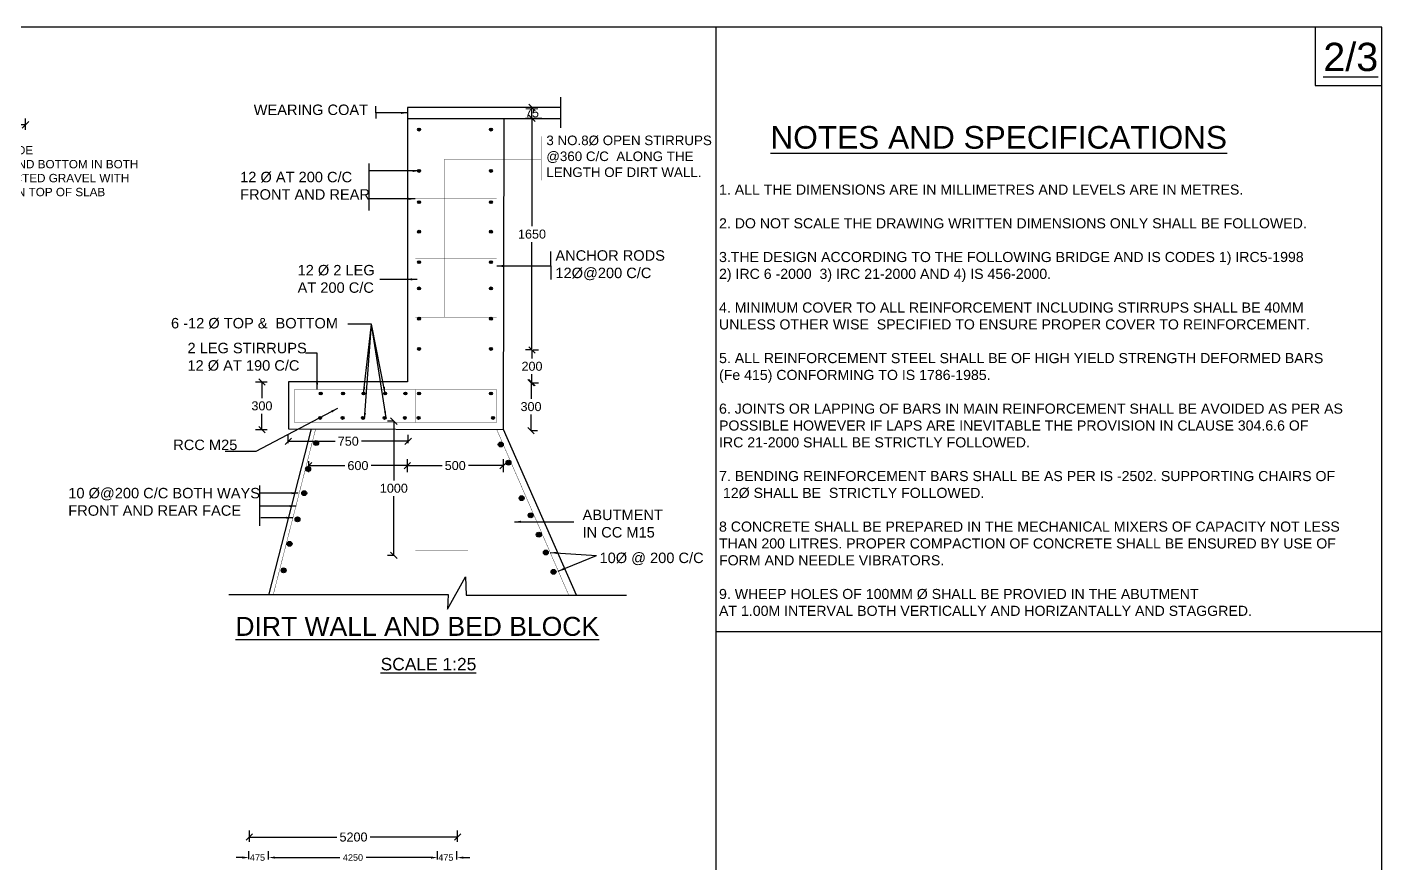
# Model space of a CAD drawing. Header units: inches. Extents: x 20242.6 to 20339.4, y 17527.6 to 17591.9.
# Drawn here: x 20301.82 to 20339.44, y 17568.67 to 17591.91 of the extents above; entities that cross this region are included whole.
import ezdxf

# ---------------------------------------------------------------- set-up
doc = ezdxf.new("R2010")
doc.units = ezdxf.units.IN
doc.header["$MEASUREMENT"] = 0
for name, color, linetype in [('DIMENSION', 255, 'Continuous'), ('DRAWING', 2, 'Continuous'), ('HATCH', 7, 'Continuous'), ('TEXT', 255, 'Continuous')]:
    doc.layers.add(name, color=color, linetype=linetype)
doc.styles.get("Standard").update_dxf_attribs({"font": 'arial.ttf'})
doc.dimstyles.get("Standard").update_dxf_attribs({"dimtxt": 0.18, "dimasz": 0.18, "dimexe": 0.18, "dimexo": 0.0625, "dimgap": 0.09, "dimtad": 0, "dimtih": 1, "dimtoh": 1, "dimdec": 4, "dimzin": 0, "dimdsep": 46, "dimtxsty": 'Standard', "dimcen": 0.09, "dimadec": 0, "dimazin": 0, "dimtfac": 1, "dimtdec": 4, "dimtofl": 0, "dimtmove": 0, "dimatfit": 3, "dimfxl": 1, "dimtolj": 1, "dimtzin": 0, "dimarcsym": 0})

# ---------------------------------------------------------------- blocks, each defined once
blk = doc.blocks.new('_Oblique')
at = {"color": 0, "linetype": 'ByBlock', "lineweight": -2}
blk.add_line((-0.5, -0.5), (0.5, 0.5), dxfattribs=at)
blk = doc.blocks.new('*D67')
at = {"layer": 'Defpoints', "color": 0, "transparency": 16777216}
for p in [(20301.78, 17589.198), (20294.101, 17588.995), (20301.78, 17588.995)]:
    blk.add_point(p, dxfattribs=at)
at = {"layer": 'DIMENSION', "color": 0, "lineweight": -2, "transparency": 16777216}
for p, q in [((20294.101, 17589.058), (20294.101, 17589.378)), ((20294.101, 17589.198), (20297.478, 17589.198)), ((20301.78, 17589.198), (20298.404, 17589.198)), ((20301.78, 17589.058), (20301.78, 17589.378))]:
    blk.add_line(p, q, dxfattribs=at)
at = {"layer": 'DIMENSION', "color": 0, "lineweight": -2, "transparency": 16777216, "xscale": 0.18, "yscale": 0.18, "zscale": 0.18, "rotation": 180}
blk.add_blockref('_Oblique', (20294.101, 17589.198), dxfattribs=at)
at = {"layer": 'DIMENSION', "color": 0, "lineweight": -2, "transparency": 16777216, "xscale": 0.18, "yscale": 0.18, "zscale": 0.18}
blk.add_blockref('_Oblique', (20301.78, 17589.198), dxfattribs=at)
at = {"layer": 'DIMENSION', "color": 0, "transparency": 16777216, "insert": (20297.941, 17589.198), "char_height": 0.25, "attachment_point": 5}
blk.add_mtext('\\A1;3500', dxfattribs=at)
blk = doc.blocks.new('*D99')
at = {"layer": 'Defpoints', "color": 0, "transparency": 16777216}
for p in [(20315.762, 17582.035), (20315.816, 17582.035), (20315.762, 17580.704)]:
    blk.add_point(p, dxfattribs=at)
at = {"layer": 'DIMENSION', "color": 0, "lineweight": -2, "transparency": 16777216}
for p, q in [((20315.816, 17582.035), (20315.816, 17581.588)), ((20315.824, 17582.035), (20315.996, 17582.035)), ((20315.816, 17580.704), (20315.816, 17581.152)), ((20315.824, 17580.704), (20315.996, 17580.704))]:
    blk.add_line(p, q, dxfattribs=at)
at = {"layer": 'DIMENSION', "color": 0, "lineweight": -2, "transparency": 16777216, "xscale": 0.18, "yscale": 0.18, "zscale": 0.18}
for p, rotation in [((20315.816, 17582.035), 90), ((20315.816, 17580.704), 270)]:
    blk.add_blockref('_Oblique', p, dxfattribs=dict(at, rotation=rotation))
at = {"layer": 'DIMENSION', "color": 0, "transparency": 16777216, "insert": (20315.816, 17581.37), "char_height": 0.25, "attachment_point": 5}
blk.add_mtext('\\A1;300', dxfattribs=at)
blk = doc.blocks.new('*D100')
at = {"layer": 'Defpoints', "color": 0, "transparency": 16777216}
for p in [(20315.816, 17582.945), (20315.843, 17582.945), (20315.816, 17582.035)]:
    blk.add_point(p, dxfattribs=at)
at = {"layer": 'DIMENSION', "color": 0, "lineweight": -2, "transparency": 16777216}
for p, q in [((20315.843, 17582.945), (20315.843, 17582.708)), ((20315.879, 17582.945), (20316.023, 17582.945)), ((20315.843, 17582.035), (20315.843, 17582.273)), ((20315.879, 17582.035), (20316.023, 17582.035))]:
    blk.add_line(p, q, dxfattribs=at)
at = {"layer": 'DIMENSION', "color": 0, "lineweight": -2, "transparency": 16777216, "xscale": 0.18, "yscale": 0.18, "zscale": 0.18}
for p, rotation in [((20315.843, 17582.945), 90), ((20315.843, 17582.035), 270)]:
    blk.add_blockref('_Oblique', p, dxfattribs=dict(at, rotation=rotation))
at = {"layer": 'DIMENSION', "color": 0, "transparency": 16777216, "insert": (20315.843, 17582.49), "char_height": 0.25, "attachment_point": 5}
blk.add_mtext('\\A1;200', dxfattribs=at)
blk = doc.blocks.new('*D101')
at = {"layer": 'Defpoints', "color": 0, "transparency": 16777216}
for p in [(20315.843, 17589.379), (20315.892, 17589.379), (20315.892, 17582.945)]:
    blk.add_point(p, dxfattribs=at)
at = {"layer": 'DIMENSION', "color": 0, "lineweight": -2, "transparency": 16777216}
for p, q in [((20315.829, 17589.379), (20315.663, 17589.379)), ((20315.843, 17589.379), (20315.843, 17586.38)), ((20315.843, 17582.945), (20315.843, 17585.944)), ((20315.829, 17582.945), (20315.663, 17582.945))]:
    blk.add_line(p, q, dxfattribs=at)
at = {"layer": 'DIMENSION', "color": 0, "lineweight": -2, "transparency": 16777216, "xscale": 0.18, "yscale": 0.18, "zscale": 0.18}
for p, rotation in [((20315.843, 17589.379), 90), ((20315.843, 17582.945), 270)]:
    blk.add_blockref('_Oblique', p, dxfattribs=dict(at, rotation=rotation))
at = {"layer": 'DIMENSION', "color": 0, "transparency": 16777216, "insert": (20315.843, 17586.162), "char_height": 0.25, "attachment_point": 5}
blk.add_mtext('\\A1;1650', dxfattribs=at)
blk = doc.blocks.new('*D102')
at = {"layer": 'Defpoints', "color": 0, "transparency": 16777216}
for p in [(20315.843, 17589.681), (20316.178, 17589.681), (20316.178, 17589.379)]:
    blk.add_point(p, dxfattribs=at)
at = {"layer": 'DIMENSION', "color": 0, "lineweight": -2, "transparency": 16777216}
for p, q in [((20316.116, 17589.681), (20315.663, 17589.681)), ((20315.843, 17589.379), (20315.843, 17589.681)), ((20316.116, 17589.379), (20315.663, 17589.379))]:
    blk.add_line(p, q, dxfattribs=at)
at = {"layer": 'DIMENSION', "color": 0, "lineweight": -2, "transparency": 16777216, "xscale": 0.18, "yscale": 0.18, "zscale": 0.18}
for p, rotation in [((20315.843, 17589.681), 90), ((20315.843, 17589.379), 270)]:
    blk.add_blockref('_Oblique', p, dxfattribs=dict(at, rotation=rotation))
at = {"layer": 'DIMENSION', "color": 0, "transparency": 16777216, "insert": (20315.843, 17589.53), "char_height": 0.25, "attachment_point": 5}
blk.add_mtext('\\A1;75', dxfattribs=at)
blk = doc.blocks.new('*D103')
at = {"layer": 'Defpoints', "color": 0, "transparency": 16777216}
for p in [(20308.549, 17582.053), (20308.344, 17580.73), (20308.549, 17580.73)]:
    blk.add_point(p, dxfattribs=at)
at = {"layer": 'DIMENSION', "color": 0, "lineweight": -2, "transparency": 16777216}
for p, q in [((20308.486, 17582.053), (20308.164, 17582.053)), ((20308.344, 17582.053), (20308.344, 17581.609)), ((20308.344, 17580.73), (20308.344, 17581.174)), ((20308.486, 17580.73), (20308.164, 17580.73))]:
    blk.add_line(p, q, dxfattribs=at)
at = {"layer": 'DIMENSION', "color": 0, "lineweight": -2, "transparency": 16777216, "xscale": 0.18, "yscale": 0.18, "zscale": 0.18}
for p, rotation in [((20308.344, 17582.053), 90), ((20308.344, 17580.73), 270)]:
    blk.add_blockref('_Oblique', p, dxfattribs=dict(at, rotation=rotation))
at = {"layer": 'DIMENSION', "color": 0, "transparency": 16777216, "insert": (20308.344, 17581.391), "char_height": 0.25, "attachment_point": 5}
blk.add_mtext('\\A1;300', dxfattribs=at)
blk = doc.blocks.new('*D104')
at = {"layer": 'Defpoints', "color": 0, "transparency": 16777216}
for p in [(20309.077, 17580.297), (20312.406, 17580.409), (20312.406, 17580.297)]:
    blk.add_point(p, dxfattribs=at)
at = {"layer": 'DIMENSION', "color": 0, "lineweight": -2, "transparency": 16777216}
for p, q in [((20309.077, 17580.36), (20309.077, 17580.589)), ((20312.406, 17580.36), (20312.406, 17580.589)), ((20309.077, 17580.409), (20310.377, 17580.409)), ((20312.406, 17580.409), (20311.106, 17580.409))]:
    blk.add_line(p, q, dxfattribs=at)
at = {"layer": 'DIMENSION', "color": 0, "lineweight": -2, "transparency": 16777216, "xscale": 0.18, "yscale": 0.18, "zscale": 0.18, "rotation": 180}
blk.add_blockref('_Oblique', (20309.077, 17580.409), dxfattribs=at)
at = {"layer": 'DIMENSION', "color": 0, "lineweight": -2, "transparency": 16777216, "xscale": 0.18, "yscale": 0.18, "zscale": 0.18}
blk.add_blockref('_Oblique', (20312.406, 17580.409), dxfattribs=at)
at = {"layer": 'DIMENSION', "color": 0, "transparency": 16777216, "insert": (20310.742, 17580.409), "char_height": 0.25, "attachment_point": 5}
blk.add_mtext('\\A1;750', dxfattribs=at)
blk = doc.blocks.new('*D105')
at = {"layer": 'Defpoints', "color": 0, "transparency": 16777216}
for p in [(20312.072, 17580.966), (20312.007, 17577.239), (20312.072, 17577.239)]:
    blk.add_point(p, dxfattribs=at)
at = {"layer": 'DIMENSION', "color": 0, "lineweight": -2, "transparency": 16777216}
for p, q in [((20312.01, 17580.966), (20311.827, 17580.966)), ((20312.007, 17580.966), (20312.007, 17579.32)), ((20312.007, 17577.239), (20312.007, 17578.885)), ((20312.01, 17577.239), (20311.827, 17577.239))]:
    blk.add_line(p, q, dxfattribs=at)
at = {"layer": 'DIMENSION', "color": 0, "lineweight": -2, "transparency": 16777216, "xscale": 0.18, "yscale": 0.18, "zscale": 0.18}
for p, rotation in [((20312.007, 17580.966), 90), ((20312.007, 17577.239), 270)]:
    blk.add_blockref('_Oblique', p, dxfattribs=dict(at, rotation=rotation))
at = {"layer": 'DIMENSION', "color": 0, "transparency": 16777216, "insert": (20312.007, 17579.103), "char_height": 0.25, "attachment_point": 5}
blk.add_mtext('\\A1;1000', dxfattribs=at)
blk = doc.blocks.new('*D106')
at = {"layer": 'Defpoints', "color": 0, "transparency": 16777216}
for p in [(20309.641, 17579.92), (20312.379, 17579.92), (20312.379, 17579.732)]:
    blk.add_point(p, dxfattribs=at)
at = {"layer": 'DIMENSION', "color": 0, "lineweight": -2, "transparency": 16777216}
for p, q in [((20309.641, 17579.857), (20309.641, 17579.552)), ((20312.379, 17579.857), (20312.379, 17579.552)), ((20309.641, 17579.732), (20310.644, 17579.732)), ((20312.379, 17579.732), (20311.377, 17579.732))]:
    blk.add_line(p, q, dxfattribs=at)
at = {"layer": 'DIMENSION', "color": 0, "lineweight": -2, "transparency": 16777216, "xscale": 0.18, "yscale": 0.18, "zscale": 0.18, "rotation": 180}
blk.add_blockref('_Oblique', (20309.641, 17579.732), dxfattribs=at)
at = {"layer": 'DIMENSION', "color": 0, "lineweight": -2, "transparency": 16777216, "xscale": 0.18, "yscale": 0.18, "zscale": 0.18}
blk.add_blockref('_Oblique', (20312.379, 17579.732), dxfattribs=at)
at = {"layer": 'DIMENSION', "color": 0, "transparency": 16777216, "insert": (20311.01, 17579.732), "char_height": 0.25, "attachment_point": 5}
blk.add_mtext('\\A1;600', dxfattribs=at)
blk = doc.blocks.new('*D107')
at = {"layer": 'Defpoints', "color": 0, "transparency": 16777216}
for p in [(20312.379, 17579.974), (20315.044, 17579.974), (20315.044, 17579.733)]:
    blk.add_point(p, dxfattribs=at)
at = {"layer": 'DIMENSION', "color": 0, "lineweight": -2, "transparency": 16777216}
for p, q in [((20312.379, 17579.912), (20312.379, 17579.553)), ((20315.044, 17579.912), (20315.044, 17579.553)), ((20312.379, 17579.733), (20313.346, 17579.733)), ((20315.044, 17579.733), (20314.077, 17579.733))]:
    blk.add_line(p, q, dxfattribs=at)
at = {"layer": 'DIMENSION', "color": 0, "lineweight": -2, "transparency": 16777216, "xscale": 0.18, "yscale": 0.18, "zscale": 0.18, "rotation": 180}
blk.add_blockref('_Oblique', (20312.379, 17579.733), dxfattribs=at)
at = {"layer": 'DIMENSION', "color": 0, "lineweight": -2, "transparency": 16777216, "xscale": 0.18, "yscale": 0.18, "zscale": 0.18}
blk.add_blockref('_Oblique', (20315.044, 17579.733), dxfattribs=at)
at = {"layer": 'DIMENSION', "color": 0, "transparency": 16777216, "insert": (20313.711, 17579.733), "char_height": 0.25, "attachment_point": 5}
blk.add_mtext('\\A1;500', dxfattribs=at)
blk = doc.blocks.new('*D116')
at = {"layer": 'Defpoints', "color": 0, "transparency": 16777216}
for p in [(20313.778, 17569.414), (20307.995, 17569.221), (20313.778, 17569.221)]:
    blk.add_point(p, dxfattribs=at)
at = {"layer": 'DIMENSION', "color": 0, "lineweight": -2, "transparency": 16777216}
for p, q in [((20307.995, 17569.284), (20307.995, 17569.594)), ((20307.995, 17569.414), (20310.424, 17569.414)), ((20313.778, 17569.414), (20311.35, 17569.414)), ((20313.778, 17569.284), (20313.778, 17569.594))]:
    blk.add_line(p, q, dxfattribs=at)
at = {"layer": 'DIMENSION', "color": 0, "lineweight": -2, "transparency": 16777216, "xscale": 0.18, "yscale": 0.18, "zscale": 0.18, "rotation": 180}
blk.add_blockref('_Oblique', (20307.995, 17569.414), dxfattribs=at)
at = {"layer": 'DIMENSION', "color": 0, "lineweight": -2, "transparency": 16777216, "xscale": 0.18, "yscale": 0.18, "zscale": 0.18}
blk.add_blockref('_Oblique', (20313.778, 17569.414), dxfattribs=at)
at = {"layer": 'DIMENSION', "color": 0, "transparency": 16777216, "insert": (20310.887, 17569.414), "char_height": 0.25, "attachment_point": 5}
blk.add_mtext('\\A1;5200', dxfattribs=at)
blk = doc.blocks.new('*D117')
at = {"layer": 'Defpoints', "color": 0, "transparency": 16777216}
for p in [(20308.529, 17568.727), (20313.215, 17568.845), (20313.215, 17568.727)]:
    blk.add_point(p, dxfattribs=at)
at = {"layer": 'DIMENSION', "color": 0, "lineweight": -2, "transparency": 16777216}
for p, q in [((20308.529, 17568.789), (20308.529, 17569.025)), ((20313.215, 17568.789), (20313.215, 17569.025)), ((20308.709, 17568.845), (20310.51, 17568.845)), ((20313.035, 17568.845), (20311.234, 17568.845))]:
    blk.add_line(p, q, dxfattribs=at)
at = {"layer": 'DIMENSION', "color": 0, "transparency": 16777216}
for points in [[(20308.709, 17568.875), (20308.709, 17568.815), (20308.529, 17568.845)], [(20313.035, 17568.875), (20313.035, 17568.815), (20313.215, 17568.845)]]:
    blk.add_solid(points, dxfattribs=at)
at = {"layer": 'DIMENSION', "color": 0, "transparency": 16777216, "insert": (20310.872, 17568.845), "char_height": 0.18, "attachment_point": 5}
blk.add_mtext('\\A1;4250', dxfattribs=at)
blk = doc.blocks.new('*D118')
at = {"layer": 'Defpoints', "color": 0, "transparency": 16777216}
for p in [(20313.215, 17568.732), (20313.76, 17568.844), (20313.76, 17568.732)]:
    blk.add_point(p, dxfattribs=at)
at = {"layer": 'DIMENSION', "color": 0, "lineweight": -2, "transparency": 16777216}
for p, q in [((20313.215, 17568.795), (20313.215, 17569.024)), ((20313.76, 17568.795), (20313.76, 17569.024)), ((20313.035, 17568.844), (20312.855, 17568.844)), ((20313.94, 17568.844), (20314.12, 17568.844))]:
    blk.add_line(p, q, dxfattribs=at)
at = {"layer": 'DIMENSION', "color": 0, "transparency": 16777216}
for points in [[(20313.035, 17568.874), (20313.035, 17568.814), (20313.215, 17568.844)], [(20313.94, 17568.874), (20313.94, 17568.814), (20313.76, 17568.844)]]:
    blk.add_solid(points, dxfattribs=at)
at = {"layer": 'DIMENSION', "color": 0, "transparency": 16777216, "insert": (20313.451, 17568.844), "char_height": 0.18, "attachment_point": 5}
blk.add_mtext('\\A1;475', dxfattribs=at)
blk = doc.blocks.new('*D119')
at = {"layer": 'Defpoints', "color": 0, "transparency": 16777216}
for p in [(20307.984, 17568.734), (20308.529, 17568.845), (20308.529, 17568.734)]:
    blk.add_point(p, dxfattribs=at)
at = {"layer": 'DIMENSION', "color": 0, "lineweight": -2, "transparency": 16777216}
for p, q in [((20307.984, 17568.796), (20307.984, 17569.025)), ((20308.529, 17568.796), (20308.529, 17569.025)), ((20307.804, 17568.845), (20307.624, 17568.845)), ((20308.709, 17568.845), (20308.889, 17568.845))]:
    blk.add_line(p, q, dxfattribs=at)
at = {"layer": 'DIMENSION', "color": 0, "transparency": 16777216}
for points in [[(20307.804, 17568.875), (20307.804, 17568.815), (20307.984, 17568.845)], [(20308.709, 17568.875), (20308.709, 17568.815), (20308.529, 17568.845)]]:
    blk.add_solid(points, dxfattribs=at)
at = {"layer": 'DIMENSION', "color": 0, "transparency": 16777216, "insert": (20308.22, 17568.845), "char_height": 0.18, "attachment_point": 5}
blk.add_mtext('\\A1;475', dxfattribs=at)

msp = doc.modelspace()

# ---------------------------------------------------------------- hatches: boundary and pattern name
at = {"layer": 'HATCH'}
for points in [[(20312.66735, 17589.06708, 1), (20312.74906, 17589.06708, 1)], [(20314.66011, 17589.06708, 1), (20314.74181, 17589.06708, 1)], [(20312.66735, 17587.91806, 1), (20312.74906, 17587.91806, 1)], [(20314.66011, 17587.91806, 1), (20314.74181, 17587.91806, 1)], [(20312.66735, 17587.05066, 1), (20312.74906, 17587.05066, 1)], [(20314.66011, 17587.05066, 1), (20314.74181, 17587.05066, 1)], [(20312.66735, 17586.23071, 1), (20312.74906, 17586.23071, 1)], [(20314.66011, 17586.23071, 1), (20314.74181, 17586.23071, 1)], [(20312.66735, 17585.38359, 1), (20312.74906, 17585.38359, 1)], [(20314.66011, 17585.38359, 1), (20314.74181, 17585.38359, 1)], [(20312.66735, 17584.65539, 1), (20312.74906, 17584.65539, 1)], [(20314.66011, 17584.65539, 1), (20314.74181, 17584.65539, 1)], [(20312.66735, 17583.81417, 1), (20312.74906, 17583.81417, 1)], [(20314.66011, 17583.81417, 1), (20314.74181, 17583.81417, 1)], [(20312.66735, 17582.97478, 1), (20312.74906, 17582.97478, 1)], [(20314.66011, 17582.97478, 1), (20314.74181, 17582.97478, 1)], [(20309.93603, 17581.73574, 1), (20310.01773, 17581.73574, 1)], [(20310.55802, 17581.73574, 1), (20310.63973, 17581.73574, 1)], [(20311.12407, 17581.73574, 1), (20311.20578, 17581.73574, 1)], [(20311.72501, 17581.73574, 1), (20311.80672, 17581.73574, 1)], [(20312.28571, 17581.73574, 1), (20312.36741, 17581.73574, 1)], [(20312.66735, 17581.73574, 1), (20312.74906, 17581.73574, 1)], [(20314.66011, 17581.73574, 1), (20314.74181, 17581.73574, 1)], [(20309.92089, 17581.05704, 1), (20310.0026, 17581.05704, 1)], [(20310.54288, 17581.05704, 1), (20310.62459, 17581.05704, 1)], [(20311.10894, 17581.05704, 1), (20311.19064, 17581.05704, 1)], [(20311.70988, 17581.05704, 1), (20311.79158, 17581.05704, 1)], [(20312.27057, 17581.05704, 1), (20312.35227, 17581.05704, 1)], [(20312.65222, 17581.05704, 1), (20312.73392, 17581.05704, 1)], [(20314.72301, 17581.05704, 1), (20314.80472, 17581.05704, 1)], [(20309.77962, 17580.35987, 1), (20309.9162, 17580.35987, 1)], [(20314.90785, 17580.31852, 1), (20315.04443, 17580.31852, 1)], [(20315.12286, 17579.81395, 1), (20315.25944, 17579.81395, 1)], [(20309.55835, 17579.63844, 1), (20309.69493, 17579.63844, 1)], [(20309.45045, 17578.96782, 1), (20309.58702, 17578.96782, 1)], [(20315.48633, 17578.8286, 1), (20315.62291, 17578.8286, 1)], [(20309.2632, 17578.24192, 1), (20309.39978, 17578.24192, 1)], [(20315.73957, 17578.35074, 1), (20315.87615, 17578.35074, 1)], [(20309.04292, 17577.56001, 1), (20309.1795, 17577.56001, 1)], [(20315.96332, 17577.81389, 1), (20316.0999, 17577.81389, 1)], [(20316.15985, 17577.31901, 1), (20316.29643, 17577.31901, 1)], [(20308.87771, 17576.8231, 1), (20309.01428, 17576.8231, 1)], [(20316.37346, 17576.78147, 1), (20316.51004, 17576.78147, 1)]]:
    msp.add_hatch(color=256, dxfattribs=at).paths.add_polyline_path(points)

# ---------------------------------------------------------------- linework, layer by layer
at = {"layer": 'DIMENSION'}
for centre in [(20312.70821, 17589.06708), (20314.70096, 17589.06708), (20312.70821, 17587.91806), (20314.70096, 17587.91806), (20312.70821, 17587.05066), (20314.70096, 17587.05066), (20312.70821, 17586.23071), (20314.70096, 17586.23071), (20312.70821, 17585.38359), (20314.70096, 17585.38359), (20312.70821, 17584.65539), (20314.70096, 17584.65539), (20312.70821, 17583.81417), (20314.70096, 17583.81417), (20312.70821, 17582.97478), (20314.70096, 17582.97478), (20309.97688, 17581.73574), (20310.59887, 17581.73574), (20311.16493, 17581.73574), (20311.76587, 17581.73574), (20312.32656, 17581.73574), (20312.70821, 17581.73574), (20314.70096, 17581.73574), (20309.96174, 17581.05704), (20310.58374, 17581.05704), (20311.14979, 17581.05704), (20311.75073, 17581.05704), (20312.31142, 17581.05704), (20312.69307, 17581.05704), (20314.76387, 17581.05704)]:
    msp.add_circle(centre, 0.04085, dxfattribs=at)
at = {"layer": 'DRAWING'}
for p, q in [((20316.63269, 17589.68149), (20312.38312, 17589.68149)), ((20312.38312, 17589.68149), (20312.38312, 17589.37865)), ((20312.38312, 17589.37865), (20316.63063, 17589.37865)), ((20316.36527, 17585.27739), (20316.36527, 17585.68268))]:
    msp.add_line(p, q, dxfattribs=at)
for points in [[(20339.4431, 17591.91388), (20242.62044, 17591.91388), (20242.62044, 17527.63281), (20339.4431, 17527.63281)], [(20339.4431, 17591.91388), (20337.58658, 17591.91388), (20337.58658, 17590.29478), (20339.4431, 17590.29478)]]:
    msp.add_lwpolyline(points, close=True, dxfattribs=at)
for points in [[(20320.94995, 17591.91388), (20320.94995, 17541.2126)], [(20316.63063, 17589.96609), (20316.63063, 17589.11559)], [(20311.51101, 17589.53007), (20311.51101, 17589.71472)], [(20312.38312, 17589.37865), (20312.38312, 17582.06089), (20309.0819, 17582.06089), (20309.0819, 17580.75742), (20315.05264, 17580.73739)], [(20317.08053, 17576.13739), (20315.05264, 17580.73739), (20315.07357, 17589.37865)], [(20311.3127, 17588.12592), (20311.3127, 17586.82094)], [(20308.53878, 17576.13177), (20309.72119, 17580.75527)], [(20308.27643, 17579.17851), (20308.27643, 17578.05551)], [(20307.42842, 17576.15189), (20313.51442, 17576.15189), (20313.49448, 17575.74563), (20313.99297, 17576.64204), (20314.01291, 17576.13739), (20318.46818, 17576.13739)]]:
    msp.add_lwpolyline(points, dxfattribs=at)
at = {"layer": 'DRAWING', "const_width": 0.01}
for points in [[(20313.40944, 17583.8535), (20313.40944, 17588.24845), (20316.09768, 17588.24845), (20316.09768, 17587.65623), (20316.09768, 17588.87718)], [(20312.59937, 17587.14196), (20314.86202, 17587.14196)], [(20312.59937, 17585.4737), (20314.86202, 17585.4737)], [(20312.59937, 17583.85469), (20314.86202, 17583.85469)], [(20312.59937, 17580.92828), (20312.59937, 17581.84851)], [(20308.65963, 17576.15189), (20309.83679, 17580.75489)], [(20316.85426, 17576.15654), (20314.86202, 17580.73803)], [(20312.59937, 17577.37809), (20314.06374, 17577.37809)]]:
    msp.add_lwpolyline(points, dxfattribs=at)
msp.add_lwpolyline([(20309.24668, 17581.84851), (20314.8535, 17581.84851), (20314.8535, 17580.92828), (20309.24668, 17580.92828)], close=True, dxfattribs=at)
at = {"layer": 'HATCH'}
msp.add_lwpolyline([(20320.94995, 17575.12424), (20339.4431, 17575.12424)], dxfattribs=at)
for centre in [(20309.84791, 17580.35987), (20314.97614, 17580.31852), (20315.19115, 17579.81395), (20309.62664, 17579.63844), (20309.51873, 17578.96782), (20315.55462, 17578.8286), (20309.33149, 17578.24192), (20315.80689, 17578.35271), (20309.11121, 17577.56001), (20316.03161, 17577.81389), (20316.22814, 17577.31901), (20308.946, 17576.8231), (20316.44175, 17576.78147)]:
    msp.add_circle(centre, 0.06829, dxfattribs=at)

# ---------------------------------------------------------------- texts
at = {"layer": 'TEXT'}
for s, height, p in [('%%UDIRT WALL AND BED BLOCK', 0.5268042, (20307.60635, 17575.00356)), ('%%USCALE 1:25', 0.3456, (20311.64045, 17574.04517))]:
    msp.add_text(s, height=height, dxfattribs=at).set_placement(p)
for s, insert, char_height, width, attachment_point in [('{\\L2/3}', (20338.57854, 17591.47788), 0.785483, 33.6635476, 2), ('{\\fArial|b0|i0|c0|p32;WEARING COAT}', (20308.11525, 17589.76231), 0.290304, 7.6778496, 1), ('{\\H0.9996x;3 NO.8Ø OPEN STIRRUPS\\P@360 C/C  ALONG THE\\PLENGTH OF DIRT WALL.}', (20316.24159, 17588.9001), 0.265625, 6.5261722, 1), ('{\\LNOTES AND SPECIFICATIONS}', (20328.80291, 17589.16508), 0.6283862, 26.9308381, 2), ('{\\fArial|b0|i0|c0|p32;APPROACH SLAB IN RCC M30 GRADE\\PWITH 12 TOR AT 150 C/C ON TOP AND BOTTOM IN BOTH\\PWAYS OVER 225 TH WELL COMPACTED GRAVEL WITH\\P75TH WEARING COAT IN CC M30 ON TOP OF SLAB}', (20296.07939, 17588.61004), 0.2322432, 8.9162552, 1), ('{\\fArial|b0|i0|c0|p32;12 Ø AT 200 C/C\\PFRONT AND REAR}', (20307.73948, 17587.89378), 0.290304, 7.6778496, 1), ('{\\fArial|b0|i0|c0|p32;ANCHOR RODS\\P12Ø@200 C/C}', (20316.49307, 17585.71464), 0.290304, 7.6778496, 1), ('{\\fArial|b0|i0|c0|p32;12 Ø }2 LEG\\PAT 200 C/C', (20309.33456, 17585.30709), 0.290304, 7.6778496, 1), ('{\\fArial|b0|i0|c0|p32;6 -12 Ø TOP &\\fMS Shell Dlg|b0|i0|c0|p32; } BOTTOM', (20305.81948, 17583.83404), 0.290304, 10.0321006, 1), ('{\\fArial|b0|i0|c0|p32;2 LEG STIRRUPS\\P12 Ø }AT 190 C/C', (20306.27642, 17583.14404), 0.290304, 7.6778496, 1), ('{\\fArial|b0|i0|c0|p32;RCC M25}', (20305.88137, 17580.45408), 0.290304, 10.0321006, 1), ('{\\fArial|b0|i0|c0|p32;10 Ø@200 C/C BOTH WAYS\\PFRONT AND REAR FACE}', (20302.96704, 17579.11386), 0.290304, 7.6778496, 1), ('{\\fArial|b0|i0|c0|p32;ABUTMENT\\PIN CC M15}', (20317.24757, 17578.50976), 0.290304, 7.6778496, 1), ('{\\fArial|b0|i0|c0|p32;10Ø @ 200 C/C}', (20317.71817, 17577.31549), 0.290304, 7.6778496, 1)]:
    msp.add_mtext(s, dxfattribs=dict(at, insert=insert, char_height=char_height, width=width, attachment_point=attachment_point))
at = {"layer": 'TEXT', "color": 7, "insert": (20321.03671, 17587.5398), "char_height": 0.2807605, "width": 18.7239715, "attachment_point": 1}
msp.add_mtext('\\pt2.24609;1. ALL THE DIMENSIONS ARE IN MILLIMETRES AND LEVELS ARE IN METRES.\\P\\P2. DO NOT SCALE THE DRAWING WRITTEN DIMENSIONS ONLY SHALL BE FOLLOWED.\\P\\P3.THE DESIGN ACCORDING TO THE FOLLOWING BRIDGE AND IS CODES 1) IRC5-1998 \\P2) IRC 6 -2000  3) IRC 21-2000 AND 4) IS 456-2000.\\P\\P4. MINIMUM COVER TO ALL REINFORCEMENT INCLUDING STIRRUPS SHALL BE 40MM \\PUNLESS OTHER WISE  SPECIFIED TO ENSURE PROPER COVER TO REINFORCEMENT.\\P\\P5. ALL REINFORCEMENT STEEL SHALL BE OF HIGH YIELD STRENGTH DEFORMED BARS \\P(Fe 415) CONFORMING TO IS 1786-1985.\\P\\P6. JOINTS OR LAPPING OF BARS IN MAIN REINFORCEMENT SHALL BE AVOIDED AS PER AS  \\PPOSSIBLE HOWEVER IF LAPS ARE INEVITABLE THE PROVISION IN CLAUSE 304.6.6 OF \\PIRC 21-2000 SHALL BE STRICTLY FOLLOWED.\\P\\ptz;\\P7. BENDING REINFORCEMENT BARS SHALL BE AS PER IS -2502. SUPPORTING CHAIRS OF\\P 12{\\fArial|b0|i0|c0|p32;Ø SHALL BE  STRICTLY FOLLOWED.\\P}\\P8 CONCRETE SHALL BE PREPARED IN THE MECHANICAL MIXERS OF CAPACITY NOT LESS \\PTHAN 200 LITRES. PROPER COMPACTION OF CONCRETE SHALL BE ENSURED BY USE OF \\PFORM AND NEEDLE VIBRATORS.\\P\\P9. WHEEP HOLES OF 100MM {\\fArial|b0|i0|c0|p32;Ø SHALL BE PROVIED IN THE ABUTMENT\\PAT 1.00M INTERVAL BOTH VERTICALLY AND HORIZANTALLY AND STAGGRED.}', dxfattribs=at)

# ---------------------------------------------------------------- dimensions: what is measured, and where the dimension line sits
at = {"layer": 'DIMENSION'}
dim = msp.add_linear_dim(base=(20315.84299, 17589.68149), p1=(20316.17813, 17589.37865), p2=(20316.17813, 17589.68149), angle=90, text='75', dimstyle='Standard', override={"dimtxt": 0.25, "dimblk1": 'Oblique', "dimblk2": 'Oblique', "dimsah": 1}, dxfattribs=at)
dim.commit()
dim.dimension.update_dxf_attribs({"geometry": '*D102', "text_midpoint": (20315.84299, 17589.53007), "dimtype": 160})
for base, p1, p2, text, picture, middle in [((20301.78032, 17589.19829), (20294.10129, 17588.99528), (20301.78032, 17588.99528), '3500', '*D67', (20297.94081, 17589.19829)), ((20312.40621, 17580.4087), (20309.07682, 17580.29708), (20312.40621, 17580.29708), '750', '*D104', (20310.74151, 17580.4087)), ((20312.37871, 17579.73249), (20309.64145, 17579.91977), (20312.37871, 17579.91977), '600', '*D106', (20311.01008, 17579.73249)), ((20315.04405, 17579.73317), (20312.37871, 17579.97431), (20315.04405, 17579.97431), '500', '*D107', (20313.71138, 17579.73317)), ((20313.778, 17569.41374), (20307.99538, 17569.22148), (20313.778, 17569.22148), '5200', '*D116', (20310.88669, 17569.41374))]:
    dim = msp.add_linear_dim(base=base, p1=p1, p2=p2, text=text, dimstyle='Standard', override={"dimtxt": 0.25, "dimblk1": 'Oblique', "dimblk2": 'Oblique', "dimsah": 1}, dxfattribs=at)
    dim.commit()
    dim.dimension.update_dxf_attribs({"geometry": picture, "text_midpoint": middle})
for base, p1, p2, text, picture, middle in [((20315.84299, 17589.37865), (20315.89192, 17582.94518), (20315.89192, 17589.37865), '1650', '*D101', (20315.84299, 17586.16192)), ((20315.84299, 17582.94518), (20315.81628, 17582.03525), (20315.81628, 17582.94518), '200', '*D100', (20315.84299, 17582.49022)), ((20308.34377, 17580.72958), (20308.5486, 17582.05334), (20308.5486, 17580.72958), '300', '*D103', (20308.34377, 17581.39146)), ((20315.81628, 17582.03525), (20315.76167, 17580.70438), (20315.76167, 17582.03525), '300', '*D99', (20315.81628, 17581.36981)), ((20312.00656, 17577.23942), (20312.07204, 17580.96614), (20312.07204, 17577.23942), '1000', '*D105', (20312.00656, 17579.10278))]:
    dim = msp.add_linear_dim(base=base, p1=p1, p2=p2, angle=90, text=text, dimstyle='Standard', override={"dimtxt": 0.25, "dimblk1": 'Oblique', "dimblk2": 'Oblique', "dimsah": 1}, dxfattribs=at)
    dim.commit()
    dim.dimension.update_dxf_attribs({"geometry": picture, "text_midpoint": middle})
for base, p1, p2, picture, middle in [((20308.52899, 17568.84523), (20307.98366, 17568.73358), (20308.52899, 17568.73358), '*D119', (20308.21981, 17568.84523)), ((20313.76016, 17568.84369), (20313.21483, 17568.73204), (20313.76016, 17568.73204), '*D118', (20313.45098, 17568.84369))]:
    dim = msp.add_linear_dim(base=base, p1=p1, p2=p2, text='475', dimstyle='Standard', dxfattribs=at)
    dim.commit()
    dim.dimension.update_dxf_attribs({"geometry": picture, "text_midpoint": middle, "dimtype": 160})
dim = msp.add_linear_dim(base=(20313.21483, 17568.84523), p1=(20308.52899, 17568.72694), p2=(20313.21483, 17568.72694), text='4250', dimstyle='Standard', dxfattribs=at)
dim.commit()
dim.dimension.update_dxf_attribs({"geometry": '*D117', "text_midpoint": (20310.87191, 17568.84523)})

# ---------------------------------------------------------------- leaders
for points in [[(20315.3557, 17578.17122), (20317.00237, 17578.17122)], [(20316.34817, 17577.31898), (20317.6351, 17577.23735)], [(20316.57287, 17576.79858), (20317.6351, 17577.23735)]]:
    msp.add_leader(points, dimstyle='Standard', override={"dimgap": 0.09, "dimtad": 0}, dxfattribs=at)
at = {"layer": 'DRAWING'}
for points in [[(20312.38312, 17589.53007), (20311.51101, 17589.53007), (20311.51101, 17589.37704)], [(20312.70821, 17587.91806), (20311.333, 17587.91806)], [(20312.59937, 17587.14196), (20311.29765, 17587.14196)], [(20314.86336, 17585.27739), (20316.36527, 17585.27739), (20316.36527, 17584.89796)], [(20312.65799, 17584.90574), (20311.61429, 17584.90574)], [(20311.79158, 17581.05704), (20311.38972, 17583.66499), (20310.72644, 17583.66499)], [(20311.16493, 17581.73574), (20311.38972, 17583.66499)], [(20311.19022, 17581.01918), (20311.38972, 17583.66499)], [(20311.76587, 17581.73574), (20311.38972, 17583.66499)], [(20309.87583, 17581.85786), (20309.87583, 17582.85576), (20309.55493, 17582.85576)], [(20310.43979, 17581.31839), (20308.17057, 17580.12304), (20307.32477, 17580.12304)], [(20309.35003, 17578.96753), (20308.29742, 17578.96753)], [(20309.29518, 17578.60732), (20308.29422, 17578.60732)], [(20309.19802, 17578.28336), (20308.31125, 17578.28336)]]:
    msp.add_leader(points, dimstyle='Standard', override={"dimgap": 0.09, "dimtad": 0}, dxfattribs=at)

doc.saveas('drawing.dxf')
